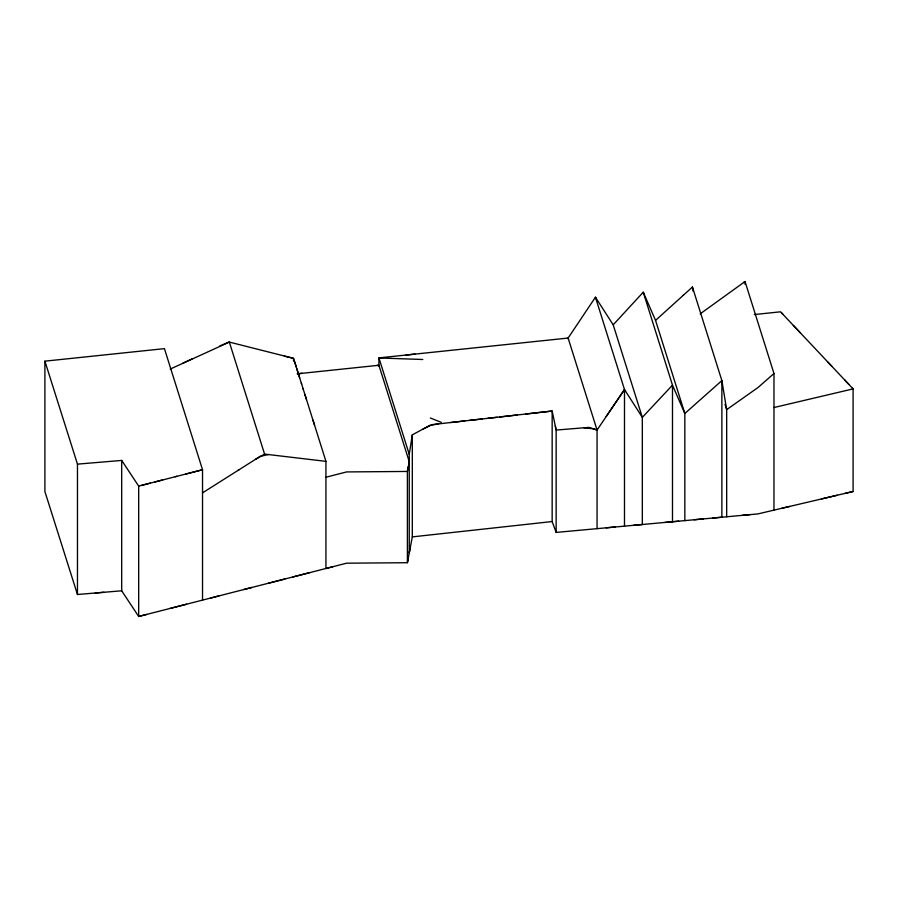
<?xml version="1.0" encoding="UTF-8"?>
<svg xmlns="http://www.w3.org/2000/svg" width="898" height="898" viewBox="0 0 898 898"><rect width="100%" height="100%" fill="white"/><g stroke="black" fill="none" stroke-linecap="round" stroke-linejoin="round"><path stroke-width="1.35" d="M410.274 547.6L409.252 552.955L409.252 454.332L412.305 434.868L429.794 425.394L438.527 423.901M412.305 434.868L412.305 536.892L407.389 562.709L346.594 563.192L138.685 616.477L121.701 590.794L121.701 460.427L77.464 464.131L44.9 361.164L164.435 348.637L202.533 469.744L202.533 600.111M408.321 466.578L407.389 471.45L407.389 562.709L408.321 557.838M378.911 366.227L378.911 357.887L568.12 338.052L595.441 297.204L613.199 324.818L642.317 417.379L642.317 524.511L633.404 525.33M595.935 298.765L595.441 297.204L624.492 389.541L597.058 430.041L597.058 528.664M606.195 416.537L615.343 403.034M615.68 402.551L624.492 389.541L642.317 417.379L672.49 385.141L643.26 292.198L613.199 324.818M664.947 522.434L684.837 520.615L684.837 413.484L655.551 320.384L683.367 295.24M683.21 295.375L692.437 287.034L721.869 380.606L726.673 409.645L726.673 516.777L712.608 518.067M743.578 282.567L745.037 281.523L773.975 373.523L757.979 387.543L726.673 409.645L724.989 404.291M700.204 313.851L745.037 281.523L745.037 284.307M237.981 470.417L239.048 469.744M202.533 492.856L260.117 456.409L268.345 454.545M255.706 459.204L264.573 454.096L325.94 461.359L325.94 568.49L332.821 566.728M422.98 429.087L432.241 424.608L464.749 420.926M170.193 369.078L229.338 342.082L264.573 454.096M182.878 363.174L192.093 358.897M219.763 346.033L228.979 341.992L293.534 358.336L297.956 372.389M121.701 460.427L138.685 486.11L202.533 469.744L185.763 474.043M141.446 485.403L150.303 483.124M154.647 482.013L162.628 479.97M175.2 476.748L176.895 476.31M325.94 477.231L346.594 471.933L407.389 471.45L409.252 461.695L378.911 365.262L376.98 365.464M146.666 614.434L138.685 616.477L138.685 486.11M170.609 608.294L186.571 604.208M210.761 598.012L218.989 595.902M243.661 589.571L251.889 587.46M268.345 583.251L284.801 579.03M293.029 576.92L309.484 572.7M773.975 407.535L853.1 388.89L853.1 491.498L757.979 513.903L726.673 516.777M781.889 508.268L789.802 506.405M821.446 498.951L837.273 495.225M845.186 493.361L853.1 491.498M517.192 414.988L499.715 416.975M525.936 414L543.335 412.036M450.762 422.509L482.237 418.951M487.794 418.322L497.054 417.267M534.086 413.08L469.272 420.421M534.68 413.013L552.158 411.037L556.154 430.075L556.154 532.413L678.664 521.177M543.413 412.025L552.158 411.037L552.158 521.547L556.154 532.413M412.305 536.892L552.158 521.547M754.309 314.558L780.553 311.808L797.368 329.678M297.507 373.793L378.911 365.262M405.941 355.058L414.955 354.115M297.193 373.826L302.076 373.31M684.837 520.615L721.869 517.214L721.869 380.606L684.837 413.484L672.49 385.141L672.49 521.749M606.195 527.822L615.343 526.991M694.098 519.762L703.359 518.909M742.32 515.34L750.156 514.621M44.9 361.164L44.9 491.543L77.464 594.498L121.701 590.794M95.166 593.017L104 592.276M422.767 359.492L378.945 357.976L409.252 454.332M583.969 427.785L593.275 428.761L597.058 430.041L568.142 338.131M284.307 356.113L293.534 358.336L293.534 361.119M430.333 417.997L441.288 422.374M781.44 312.751L782.989 314.39M793.349 325.413L800.387 332.877M827.496 361.692L831.761 366.227M844.569 379.832L848.835 384.366M852.483 388.25L853.1 388.89L797.626 329.948M655.551 320.384L643.26 292.198L643.911 294.286M568.12 338.052L568.535 339.377M596.777 429.143L597.058 430.041L588.875 427.381L556.154 430.075L555.301 426M298.394 373.793L301.638 384.097M302.996 388.441L325.94 461.359M294.589 361.681L296.261 367.035M296.778 368.64L299.629 377.732M301.324 383.087L303.255 389.249M304.871 394.39L306.499 399.543M312.975 420.152L314.592 425.304M692.437 287.034L693.121 291.176M773.975 373.523L773.975 510.131M624.492 389.541L624.492 526.149M77.464 464.131L77.464 594.498"/></g></svg>
